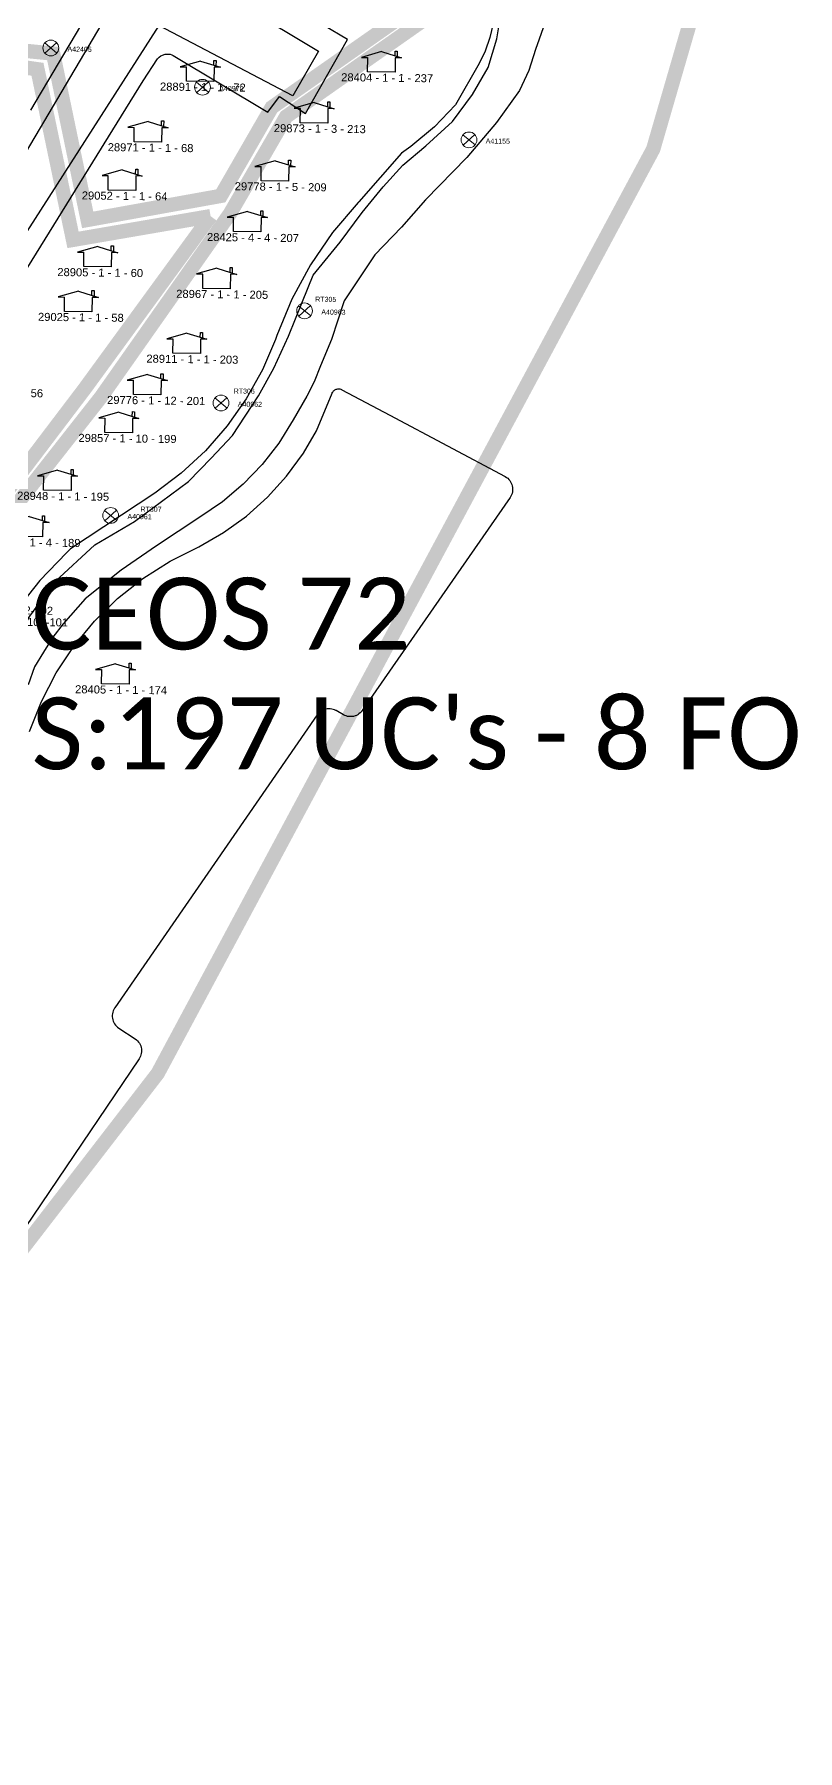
# Model space of a CAD drawing. Header units: millimetres. Extents: x 676447 to 689606, y 7455628 to 7463967.
# Drawn here: x 688642.6 to 688748.8, y 7461174.4 to 7461413.2 of the extents above; entities that cross this region are included whole.
import ezdxf

# ---------------------------------------------------------------- set-up
doc = ezdxf.new("R2010")
doc.units = ezdxf.units.MM
doc.header["$LTSCALE"] = 0.1
doc.header["$MEASUREMENT"] = 0
doc.linetypes.add('PHANTOM2', pattern=[1.25, 0.625, -0.125, 0.125, -0.125, 0.125, -0.125])
doc.layers.add('10.4-Postes', color=1, linetype='Continuous', lineweight=0)
for name, color, linetype in [('CELULARIZAÇÃO CABO 5', 7, 'Continuous'), ('LEGENDAS_INFRAESTRUTURAS', 7, 'Continuous'), ('MUB_MEIOFIO', 7, 'Continuous'), ('MUB_QUADRAS', 7, 'Continuous'), ('NOS_DE_INFRAESTRUTURA', 7, 'Continuous'), ('surveys', 7, 'Continuous'), ('SURVEYS_LEGENDAS', 7, 'Continuous')]:
    doc.layers.add(name, color=color, linetype=linetype)
doc.styles.add('Legend', font='calibri.ttf')
doc.styles.get("Standard").update_dxf_attribs({"font": 'arial.ttf'})

# ---------------------------------------------------------------- blocks, each defined once
blk = doc.blocks.new('PTPT')
at = {"layer": '10.4-Postes', "color": 1, "linetype": 'PHANTOM2'}
for points in [[(-0.0000079, 0.0000104), (0.0000075, -0.000002)], [(0.000007, 0.0000109), (-0.0000074, -0.0000025)]]:
    blk.add_lwpolyline(points, dxfattribs=at)
at = {"layer": '10.4-Postes', "color": 1}
blk.add_circle((-0.0000002, 0.0000042), 0.00000987, dxfattribs=at)
blk = doc.blocks.new('LVLV')
for p, q in [((0, 0.0000254), (-0.0000251, 0.000018)), ((0, 0.0000254), (0.0000251, 0.000018)), ((0.0000169, 0.0000264), (0.0000195, 0.0000264)), ((0.0000169, 0.0000205), (0.0000169, 0.0000264)), ((0.0000195, 0.0000264), (0.0000195, 0.0000198)), ((-0.0000251, 0.000018), (-0.0000173, 0.000018)), ((-0.0000172, 0), (-0.0000172, 0.0000179)), ((0.0000172, 0), (-0.0000172, 0)), ((0.0000251, 0.000018), (0.0000172, 0.000018)), ((0.0000172, 0.000018), (0.0000172, 0))]:
    blk.add_line(p, q)

msp = doc.modelspace()

# ---------------------------------------------------------------- linework, layer by layer
at = {"layer": 'CELULARIZAÇÃO CABO 5', "color": 4, "const_width": 2}
msp.add_lwpolyline([(688694.54, 7461416.3), (688675.59, 7461403.03), (688675.59, 7461403.03), (688668.5, 7461390.72), (688668.5, 7461390.72), (688668.5, 7461390.72), (688649.98, 7461387.38), (688649.98, 7461387.38), (688645.17, 7461410.52), (688634.9, 7461411.54), (688614.86, 7461396.36), (688614.86, 7461396.36), (688567.85, 7461405.52), (688593.84, 7461458.02)], dxfattribs=at)
at = {"layer": 'CELULARIZAÇÃO CABO 5', "color": 2, "const_width": 2}
for points in [[(688697.46, 7461415.71), (688684.88, 7461446.48), (688744.39, 7461451.43), (688728.66, 7461397.23), (688659.72, 7461268.61), (688564.73, 7461145.39)], [(688487.91, 7461147.91), (688508.71, 7461198.88), (688555.9, 7461248.41), (688568.03, 7461245.66), (688580.57, 7461253.17), (688573.97, 7461259.34), (688588.93, 7461271.27), (688588.93, 7461271.27), (688622.46, 7461319.22), (688627.13, 7461336.01), (688627.13, 7461336.01), (688625.33, 7461339.86), (688637.82, 7461344.89), (688637.82, 7461344.89), (688637.82, 7461344.89), (688651.85, 7461362.75), (688651.85, 7461362.75), (688651.85, 7461362.75), (688669.79, 7461388.27), (688669.79, 7461388.27), (688677.59, 7461401.75), (688677.59, 7461401.75), (688677.59, 7461401.75), (688697.46, 7461415.71)]]:
    msp.add_lwpolyline(points, dxfattribs=at)
at = {"layer": 'CELULARIZAÇÃO CABO 5', "color": 3, "const_width": 2}
for points in [[(688572.02, 7461420.17), (688564.22, 7461403.6), (688616, 7461393.98), (688616, 7461393.98), (688635.55, 7461409.41), (688642.99, 7461408.34), (688647.94, 7461384.6), (688667.08, 7461387.9), (688667.08, 7461387.9)], [(688667.08, 7461387.9), (688667.08, 7461387.9), (688649.52, 7461363.83), (688649.52, 7461363.83), (688636.51, 7461346.68)]]:
    msp.add_lwpolyline(points, dxfattribs=at)
at = {"layer": 'MUB_MEIOFIO', "linetype": 'Continuous'}
for points in [[(688620.98, 7461447.52), (688682.07, 7461410.88), (688678.52, 7461404.64), (688659.9, 7461414.42), (688635.35, 7461376.21)], [(688614.82, 7461351.87), (688653.82, 7461417.76)], [(688641.58, 7461331.74), (688645.45, 7461337.07), (688650.96, 7461342.15), (688656.48, 7461345.42), (688664, 7461351), (688667.15, 7461354.21), (688670.12, 7461357.36), (688673.76, 7461362.88), (688675.88, 7461366.76), (688677.94, 7461371.18), (688679.88, 7461376.04), (688681.33, 7461379.67), (688685.09, 7461384.28), (688688.18, 7461388.41), (688691.09, 7461391.98), (688693.81, 7461395.01), (688697.03, 7461397.68), (688700.73, 7461401.07), (688703.51, 7461404.83), (688705.7, 7461408.59), (688706.91, 7461412.59), (688707.58, 7461416.77)], [(688713.58, 7461414.73), (688712.29, 7461411.08), (688711.34, 7461408.18), (688710.04, 7461405.39), (688706.85, 7461400.91), (688702.75, 7461396.05), (688696.97, 7461390.19), (688693.63, 7461386.39), (688689.91, 7461382.52), (688685.64, 7461376.12), (688683.9, 7461370.73), (688682.38, 7461367.08), (688681.48, 7461364.85), (688680.48, 7461362.87), (688678.57, 7461359.55), (688676.57, 7461356.33), (688674.25, 7461353.33), (688671.63, 7461350.59), (688668.73, 7461348.14), (688665.59, 7461346), (688659.54, 7461342.04), (688654.63, 7461338.65), (688649.64, 7461334.67), (688646.57, 7461331.19), (688645.15, 7461329.31), (688643.82, 7461327.25), (688642.59, 7461325.19), (688641.72, 7461322.67)]]:
    msp.add_lwpolyline(points, dxfattribs=at)
at = {"layer": 'MUB_QUADRAS', "linetype": 'Continuous'}
for points in [[(688580.91, 7461282.68), (688657.69, 7461406.73), (688659.71, 7461409.81), (688659.91, 7461410.02), (688660.15, 7461410.2), (688660.39, 7461410.31), (688660.75, 7461410.43), (688661.05, 7461410.46), (688661.44, 7461410.43), (688661.68, 7461410.36), (688661.89, 7461410.25), (688675.02, 7461402.37), (688676.66, 7461404.55), (688680.29, 7461402.19), (688686.11, 7461412.47), (688626.81, 7461447.59)], [(688706.38, 7461414.69), (688705.92, 7461412.75), (688705.26, 7461410.86), (688704.46, 7461409.14), (688701.16, 7461403.41), (688698.21, 7461400.34), (688694.95, 7461397.6), (688693.66, 7461396.67), (688687.69, 7461389.89), (688687.59, 7461389.78), (688684.05, 7461385.63), (688680.96, 7461381.12), (688678.36, 7461376.33), (688676.28, 7461371.28), (688676.09, 7461370.75), (688674.28, 7461366.52), (688672.04, 7461362.49), (688669.39, 7461358.73), (688666.36, 7461355.26), (688662.99, 7461352.13), (688659.31, 7461349.37), (688647.61, 7461341.6), (688647.02, 7461341.06), (688643.3, 7461337.2), (688639.99, 7461332.96)], [(688648.96, 7461414.4), (688642.01, 7461402.66)], [(688641.88, 7461316.2), (688643.53, 7461320.38), (688645.6, 7461324.35), (688648.08, 7461328.09), (688650.94, 7461331.55), (688654.14, 7461334.69), (688657.66, 7461337.48), (688661.44, 7461339.89), (688665.46, 7461341.89), (688668.88, 7461343.86), (688672.08, 7461346.17), (688675.01, 7461348.8), (688677.66, 7461351.73), (688679.99, 7461354.92), (688681.82, 7461358.05), (688683.97, 7461363.25), (688684.01, 7461363.34), (688684.07, 7461363.43), (688684.13, 7461363.52), (688684.2, 7461363.59), (688684.28, 7461363.66), (688684.37, 7461363.72), (688684.46, 7461363.77), (688684.56, 7461363.81), (688684.66, 7461363.84), (688684.76, 7461363.86), (688684.87, 7461363.87), (688684.97, 7461363.86), (688685.07, 7461363.85), (688685.18, 7461363.83), (688685.27, 7461363.79), (688685.36, 7461363.75), (688692.03, 7461360.19), (688708.04, 7461351.67), (688708.07, 7461351.66), (688708.24, 7461351.55), (688708.41, 7461351.42), (688708.56, 7461351.27), (688708.7, 7461351.11), (688708.81, 7461350.94), (688708.91, 7461350.76), (688708.99, 7461350.56), (688709.05, 7461350.36), (688709.09, 7461350.15), (688709.1, 7461349.95), (688709.1, 7461349.74), (688709.07, 7461349.53), (688709.02, 7461349.33), (688708.95, 7461349.13), (688708.86, 7461348.94), (688708.75, 7461348.76), (688688.18, 7461319.12), (688688.16, 7461319.09), (688688.03, 7461318.92), (688687.89, 7461318.78), (688687.72, 7461318.64), (688687.55, 7461318.53), (688687.36, 7461318.43), (688687.17, 7461318.36), (688686.97, 7461318.3), (688686.76, 7461318.27), (688686.55, 7461318.26), (688686.34, 7461318.27), (688686.13, 7461318.3), (688685.93, 7461318.35), (688685.74, 7461318.43), (688685.55, 7461318.52), (688684.55, 7461319.09), (688684.52, 7461319.11), (688684.33, 7461319.2), (688684.13, 7461319.27), (688683.93, 7461319.32), (688683.72, 7461319.35), (688683.51, 7461319.35), (688683.31, 7461319.34), (688683.1, 7461319.3), (688682.9, 7461319.24), (688682.7, 7461319.16), (688682.52, 7461319.06), (688682.35, 7461318.94), (688682.19, 7461318.81), (688682.04, 7461318.65), (688681.92, 7461318.49), (688653.75, 7461277.72), (688653.73, 7461277.69), (688653.62, 7461277.5), (688653.54, 7461277.31), (688653.47, 7461277.12), (688653.42, 7461276.91), (688653.4, 7461276.7), (688653.4, 7461276.49), (688653.42, 7461276.29), (688653.46, 7461276.08), (688653.53, 7461275.88), (688653.61, 7461275.69), (688653.71, 7461275.51), (688653.84, 7461275.34), (688653.98, 7461275.18), (688654.13, 7461275.04), (688654.3, 7461274.92), (688656.57, 7461273.42), (688656.59, 7461273.41), (688656.76, 7461273.28), (688656.91, 7461273.14), (688657.05, 7461272.98), (688657.17, 7461272.81), (688657.27, 7461272.63), (688657.35, 7461272.43), (688657.41, 7461272.23), (688657.45, 7461272.03), (688657.47, 7461271.82), (688657.46, 7461271.61), (688657.44, 7461271.4), (688657.39, 7461271.2), (688657.32, 7461271), (688657.23, 7461270.81), (688657.12, 7461270.63), (688632.13, 7461233.71)]]:
    msp.add_lwpolyline(points, dxfattribs=at)

# ---------------------------------------------------------------- block references
at = {"layer": 'NOS_DE_INFRAESTRUTURA', "color": 1, "xscale": 111319.4907932736, "yscale": 111319.4907932736, "zscale": 111319.4907932736}
for p, rotation in [((688644.86, 7461410.83), 359.2825575754424), ((688665.97, 7461405.37), 359.2824756396008), ((688703.04, 7461398.04), 359.2823324504892), ((688680.17, 7461374.25), 359.2824118800007), ((688668.55, 7461361.43), 359.282452015908), ((688653.2, 7461345.79), 359.2825054401703)]:
    msp.add_blockref('PTPT', p, dxfattribs=dict(at, rotation=rotation))
at = {"layer": 'surveys', "color": 0}
for p, xscale, yscale, zscale, rotation in [((688690.83, 7461407.96), 111319.4907932736, 111319.4907932736, 111319.4907932736, 359.282381967732), ((688665.63, 7461406.66), 111319.4907932736, 111319.4907932736, 111319.4907932736, 359.282477340415), ((688681.47, 7461400.88), 111319.4907932736, 111319.4907932736, 111319.4907932736, 359.2824153206744), ((688658.35, 7461398.23), 111319.4907932736, 111319.4907932736, 111319.4907932736, 359.2825023469247), ((688676.02, 7461392.79), 111319.4907932735, 111319.4907932735, 111319.4907932735, 359.2824334684388), ((688654.74, 7461391.51), 111319.4907932736, 111319.4907932736, 111319.4907932736, 359.2825139461939), ((688672.16, 7461385.73), 111319.4907932736, 111319.4907932736, 111319.4907932736, 359.2824459191352), ((688651.35, 7461380.85), 111319.4907932736, 111319.4907932736, 111319.4907932736, 359.2825234977399), ((688667.89, 7461377.83), 111319.4907932736, 111319.4907932736, 111319.4907932736, 359.2824596766298), ((688648.66, 7461374.62), 111319.4907932736, 111319.4907932736, 111319.4907932736, 359.282531758634), ((688663.74, 7461368.8), 111319.4907932736, 111319.4907932736, 111319.4907932736, 359.2824726248264), ((688658.26, 7461363.06), 111319.4907932736, 111319.4907932736, 111319.4907932736, 359.2825035671997), ((688654.28, 7461357.78), 111319.4907932736, 111319.4907932736, 111319.4907932736, 359.2825200243734), ((688645.75, 7461349.73), 111319.4907932736, 111319.4907932736, 111319.4907932736, 359.2825349678695), ((688641.78, 7461343.3), 111319.4907932736, 111319.4907932736, 111319.4907932736, 359.2825527669512), ((688653.82, 7461322.8), 111319.4907932736, 111319.4907932736, 111319.4907932736, 359.2824958415549)]:
    msp.add_blockref('LVLV', p, dxfattribs=dict(at, xscale=xscale, yscale=yscale, zscale=zscale, rotation=rotation))

# ---------------------------------------------------------------- texts
at = {"layer": 'CELULARIZAÇÃO CABO 5', "insert": (688642.18, 7461337.6), "char_height": 10, "attachment_point": 1, "style": 'Legend'}
msp.add_mtext_dynamic_manual_height_columns("{\\C2;CEOS 72\\PS:197 UC's - 8 FO}", width=159.4451, gutter_width=5, heights=[0], dxfattribs=at)
at = {"layer": 'LEGENDAS_INFRAESTRUTURAS', "color": 1}
for s, rotation, p in [('A42405', 359.2825, (688647.17, 7461410.8)), ('A40970', 359.2825, (688668.28, 7461405.34)), ('A41155', 359.2823, (688705.35, 7461398.01)), ('RT305', 359.2824, (688681.63, 7461376)), ('A40963', 359.2824, (688682.48, 7461374.22)), ('RT306', 359.2824, (688670.29, 7461363.22)), ('A40962', 359.2824, (688670.86, 7461361.4)), ('A40961', 359.2825, (688655.51, 7461345.76)), ('RT307', 359.2825, (688657.32, 7461346.79))]:
    msp.add_text(s, height=0.7, rotation=rotation, dxfattribs=at).set_placement(p)
at = {"layer": 'SURVEYS_LEGENDAS', "color": 0}
for s, rotation, p in [('28404 - 1 - 1 - 237', 359.2824, (688685.24, 7461406.68)), ('28891 - 1 - 1 - 72', 359.2825, (688660.03, 7461405.38)), ('29873 - 1 - 3 - 213', 359.2824, (688675.87, 7461399.6)), ('28971 - 1 - 1 - 68', 359.2825, (688652.76, 7461396.95)), ('29052 - 1 - 1 - 64', 359.2825, (688649.15, 7461390.23)), ('29778 - 1 - 5 - 209', 359.2824, (688670.43, 7461391.51)), ('28425 - 4 - 4 - 207', 359.2824, (688666.57, 7461384.45)), ('28905 - 1 - 1 - 60', 359.2825, (688645.75, 7461379.57)), ('28967 - 1 - 1 - 205', 359.2825, (688662.29, 7461376.55)), ('29025 - 1 - 1 - 58', 359.2825, (688643.06, 7461373.34)), ('28911 - 1 - 1 - 203', 359.2825, (688658.14, 7461367.52)), ('29842 - 1 - 5 - 56', 359.2826, (688631.84, 7461362.84)), ('29776 - 1 - 12 - 201', 359.2825, (688652.67, 7461361.78)), ('29857 - 1 - 10 - 199', 359.2825, (688648.68, 7461356.5)), ('28948 - 1 - 1 - 195', 359.2825, (688640.16, 7461348.45)), ('29876 - 1 - 4 - 189', 359.2826, (688636.18, 7461342.02)), ('29859 - 1 - 1 - 102-102', 359.2826, (688629.25, 7461332.63)), ('29866 - 1 - 1 - 102-101', 359.2826, (688631.34, 7461331.01)), ('28405 - 1 - 1 - 174', 359.2825, (688648.22, 7461321.52))]:
    msp.add_text(s, height=1.1132, rotation=rotation, dxfattribs=at).set_placement(p)

doc.saveas('drawing.dxf')
